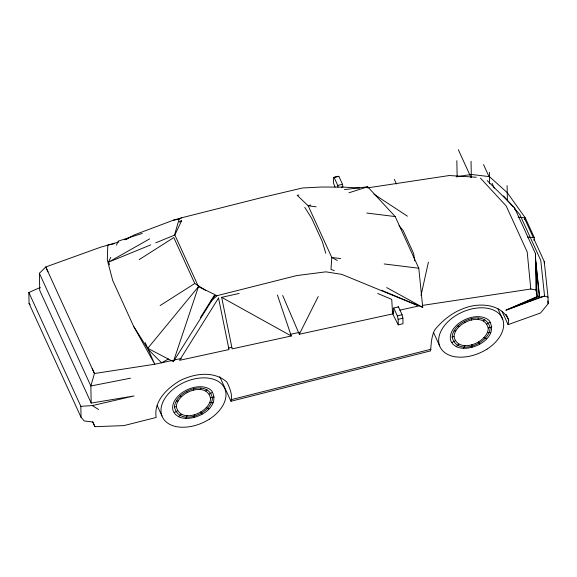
<?xml version="1.0" encoding="UTF-8"?>
<svg xmlns="http://www.w3.org/2000/svg" width="577" height="577" viewBox="0 0 577 577"><rect width="100%" height="100%" fill="white"/><g stroke="black" fill="none" stroke-linecap="round" stroke-linejoin="round"><path stroke-width="0.87" d="M219.75 376.694L230.966 401.253L430.557 350.895C431.279 343.697 431.315 336.506 434.827 329.784C442.436 320.523 452.051 312.712 463.396 308.565C478.283 302.37 501.146 303.408 508.712 320.004L508.092 324.62L540.548 312.994L548.15 303.726L548.027 297.162L544.234 261.525L534.122 239.383M533.905 240.27L534.352 237.695L525.308 217.89L507.248 192.66L489.462 176.627L471.286 174.456L456.176 176.879M174.478 407.023C175.386 391.011 208.261 378.31 212.473 398.152C211.564 414.163 178.69 426.872 174.478 407.023L176.338 406.59C177.161 392.144 206.818 380.683 210.612 398.584C209.797 413.031 180.139 424.492 176.338 406.59M452.152 336.961C453.06 320.942 485.935 308.241 490.147 328.089C489.238 344.101 456.364 356.802 452.152 336.961L454.012 336.521C454.835 322.081 484.492 310.621 488.286 328.522C487.471 342.969 457.813 354.429 454.012 336.521M421.022 295.453L428.408 262.117M230.966 401.253C232.704 394.589 229.776 387.982 226.891 382.082C213.995 370.456 194.211 373.449 179.858 380.712C167.085 388.335 153.518 401.21 156.158 417.467L123.896 425.61L94.895 426.67L92.666 421.787M174.535 235.005L179.108 219.159L181.64 217.789L261.078 197.745L302.413 188.001L321.396 187.02L343.957 187.15L359.68 187.987M145.195 342.623L147.791 348.306L173.381 361.671L198.459 286.661L174.86 234.998L181.567 220.818L179.858 221.366M398.094 307.62L398.455 306.813L393.73 308.003L393.276 308.839L393.464 313.931L392.757 312.381L392.793 314.083L398.274 324.894L402.998 323.697L402.89 318.151L402.075 314.725L398.455 306.813M110.734 257.335L108.462 262.196L109.572 264.634M116.417 245.167L118.314 241.114L142.245 233.433M185.873 418.318L187.273 415.519M200.197 389.691L200.904 388.292M463.547 348.256L464.947 345.457M477.871 319.629L478.578 318.223M377.726 293.469L391.733 299.391L392.598 313.924L299.283 334.249L318.237 296.528M524.457 219.375L525.308 217.89L518.139 217.125M200.435 317.523L214.067 295.698L217.19 295.633L296.636 275.59L325.89 271.839L341.865 274.385L418.686 305.976L399.789 310.152M173.381 361.671L215.394 294.876L198.459 286.661L147.791 348.306M40.303 287.476L28.85 292.496L80.838 406.316L92.334 405.588L134.044 395.952L91.18 403.071L39.719 290.39L39.387 273.303L45.778 266.971L100.42 247.259L118.768 241.987M205.751 390.975L207.078 389.713M483.425 320.913L484.752 319.651M178.553 416.717C192.819 423.525 222.159 408.213 211.665 390.817A21.976 14.288 -24.5 0 0 185.736 390.485A21.976 14.288 -24.5 0 0 173.266 411.199L175.293 414.358L178.553 416.717L181.207 414.207M456.227 346.654C470.493 353.456 499.833 338.151 489.339 320.747A21.976 14.288 -24.5 0 0 463.41 320.415A21.976 14.288 -24.5 0 0 450.94 341.137L452.967 344.296L456.227 346.654L458.888 344.137M210.482 301.497L217.19 295.633M139.165 259.621L173.8 237.573L194.774 283.495L205.78 290.455M160.139 305.543L194.774 283.495M149.681 238.864L108.462 262.196L150.792 244.857M179.231 222.138L181.567 220.818M168.419 359.031L161.567 362.81L154.78 364.231L94.448 373.528L90.856 385.984L91.18 403.071M174.189 412.642L177.608 410.824M209.17 394.069L212.588 392.252M451.863 342.579L455.282 340.762M486.844 324.007L490.262 322.19M126.075 239.195L134.542 234.81L173.352 220.205L181.64 217.789M155.768 242.816L174.86 234.998M124.473 239.772L128.736 238.402M310.736 205.001L308.19 205.816L297.148 195.264L298.936 195.048M348.977 192.783L367.672 186.804L395.195 216.57L418.787 268.233L422.732 307.361L381.397 290.224M335.042 187.114L333.499 183.075L333.391 177.521L338.115 176.331L338.872 176.353L342.486 184.265L342.918 186.811L341.339 187.215M333.391 177.521L338.872 176.353M334.141 177.543L337.761 185.462L342.486 184.265M393.73 308.003L397.344 315.922L402.075 314.725M398.274 324.894L398.166 319.341L402.89 318.151M210.511 397.964L214.211 397.034M488.185 327.902L491.885 326.971M231.427 399.601L431.019 349.236M277.414 295.027L291.284 335.994L232.149 348.869L221.669 297.328L239.188 293.433M114.621 243.595L107.798 245.102L107.315 259.953L112.717 280.516L133.691 326.431L154.78 364.231L148.166 349.402L133.691 326.431M172.653 360.358L161.567 362.81L148.166 349.402M174.355 359.983L181.337 358.44M228.377 348.046L231.839 347.275M290.808 334.242L299.369 332.352M392.187 311.832L393.875 311.465M130.489 378.202L90.856 385.984L39.387 273.303M173.352 220.205L179.108 219.159M367.571 187.871L449.303 175.531L476.249 177.247M422.22 305.442L530.79 289.019L536.011 290.029L537.165 296.571L506.022 310.159L544.565 296.066L548.027 297.162M344.462 189.588L367.672 186.804M487.305 332.547L490.753 332.648M209.631 402.609L213.079 402.717M454.085 330.895L455.772 331.01M176.411 400.957L178.098 401.073M527.428 237.075L534.352 237.695M316.174 206.804L308.19 205.816L331.789 257.479L330.974 269.315L334.278 270.685M366.784 213.057L395.195 216.57M340.661 258.575L331.789 257.479L337.278 260.494M384.167 263.956L418.787 268.233M457.886 325.918L459.234 326.524M483.908 337.567L486.584 338.764M180.212 395.981L181.56 396.587M206.234 407.629L208.91 408.826M386.669 287.584L422.732 307.361M221.669 297.328L291.284 335.994M92.334 405.588L98.552 409.533M373.874 194.146L407.434 216.195M487.183 180.587L514.439 207.576L535.413 253.498L537.165 296.571L539.459 295.987L535.672 260.35M480.439 178.12L506.217 205.982L527.19 251.904L530.79 289.019M28.85 292.496L29.059 303.48L30.148 304.699M29.059 303.48L81.047 417.294L84.3 420.965L92.832 422.025L94.895 426.67M503.512 195.848L513.4 207.172M514.569 208.506L519.805 214.507L530.292 237.464M399.017 225.665L403.085 230.461L413.68 253.671L414.632 260.768M464.406 321.461L465.12 322.514M478.355 341.916L479.783 344.015M186.732 391.523L187.446 392.576M200.681 411.978L202.109 414.077M304.793 207.331L311.717 218.423L322.319 241.633L325.767 253.253M524.385 218.063L533.372 237.746M530.667 238.287L540.779 260.429L544.565 296.066L539.488 297.35L506.022 310.159L539.459 295.987L539.488 297.35L535.701 261.706M483.533 164.604L489.094 176.786M492.066 183.284L494.294 188.152M458.318 149.695L470.991 177.435M506.108 314.292L508.712 320.004M502.127 311.566L508.092 324.62M497.828 308.58L502.639 319.103M394.343 179.389L396.442 183.984M433.745 332.987L439.667 345.948M157.182 405.48L161.993 416.01M48.021 271.89L45.778 266.971L94.448 373.528L92.205 368.609M282.701 295.496L299.283 334.249M397.344 315.922L398.166 319.341M337.761 185.462L337.985 187.172M547.854 300.949L548.15 303.726M514.439 207.576L514.504 209.285M544.234 261.525L544.27 263.162M507.111 185.643L507.385 199.808M489.375 172.299L489.599 183.738M471.034 161.264L471.344 177.492M471.387 318.749L471.416 320.091M471.885 344.642L471.936 347.296M456.84 160.695L457.135 175.963M193.713 388.811L193.742 390.153M194.211 414.704L194.261 417.366M80.838 406.316L81.047 417.294M535.413 253.498L536.011 290.029M218.532 298.028L179.534 360.329L229.019 349.554L218.532 298.028M209.372 419.198C199.729 425.134 188.225 428.502 176.887 426.778A34.245 22.258 -24.5 0 1 168.852 393.254A34.245 22.258 -24.5 0 1 218.625 381.635A34.245 22.258 -24.5 0 1 209.372 419.198M487.046 349.135C477.403 355.071 465.899 358.44 454.561 356.716A34.245 22.258 -24.5 0 1 446.526 323.192A34.245 22.258 -24.5 0 1 496.299 311.573A34.245 22.258 -24.5 0 1 487.046 349.135"/></g></svg>
